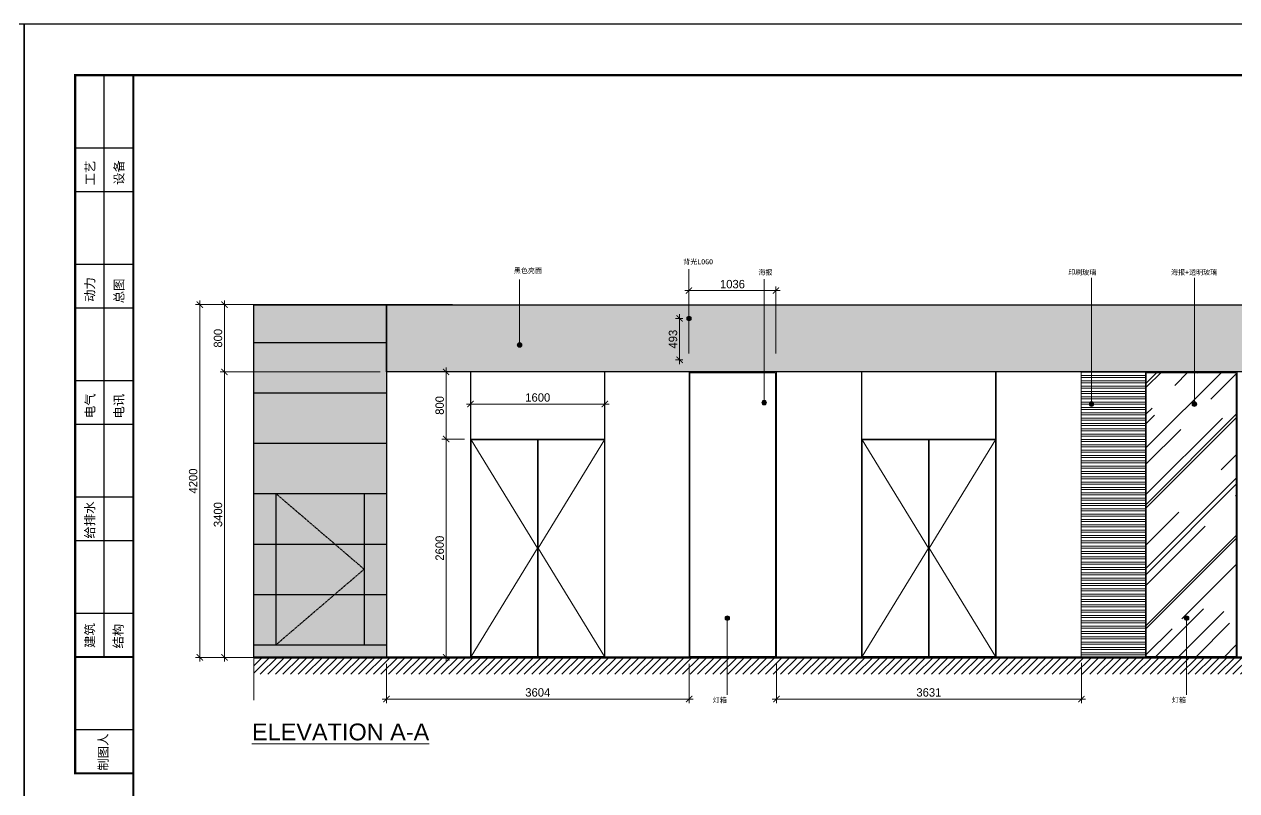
# Model space of a CAD drawing. Header units: millimetres. Extents: x 346472 to 732256, y -34068 to -15883.
# Drawn here: x 706537 to 720978, y -25010 to -15883 of the extents above; entities that cross this region are included whole.
import ezdxf

# ---------------------------------------------------------------- set-up
doc = ezdxf.new("R2010")
doc.units = ezdxf.units.MM
doc.header["$LTSCALE"] = 7
doc.header["$XCLIPFRAME"] = 0
doc.header["$PDMODE"] = 3
doc.linetypes.add('CENTER', pattern=[2, 1.25, -0.25, 0.25, -0.25])
doc.layers.get('0').update_dxf_attribs({"lineweight": 0})
for name, color, linetype in [('1', 1, 'Continuous'), ('8', 8, 'Continuous'), ('mdf panels', 7, 'Continuous'), ('图框', 9, 'Continuous')]:
    doc.layers.add(name, color=color, linetype=linetype)
for name, color, linetype, lineweight in [('3', 3, 'Continuous', 0), ('EA7 furniture', 7, 'Continuous', 5), ('PLAN', 1, 'Continuous', 0), ('QUOTE', 251, 'Continuous', 5), ('SECTION', 7, 'Continuous', 5)]:
    doc.layers.add(name, color=color, linetype=linetype, lineweight=lineweight)
doc.styles.get("Standard").update_dxf_attribs({"font": 'STKaiti.ttf'})
doc.styles.add('style1', font='')
doc.styles.add('图签-黑体', font='')
doc.styles.get('style1').set_extended_font_data('Century Gothic')
doc.styles.get('图签-黑体').set_extended_font_data('SimHei')
doc.dimstyles.new('1-50', dxfattribs={"dimscale": 50, "dimtxt": 2, "dimasz": 1.5, "dimexe": 1, "dimexo": 1.5, "dimgap": 0.5, "dimtad": 1, "dimdec": 0, "dimzin": 0, "dimdsep": 46, "dimtxsty": 'style1', "dimblk": 'ARCHTICK', "dimcen": 0, "dimdle": 1, "dimclrd": 256, "dimclre": 256, "dimclrt": 30, "dimadec": 0, "dimazin": 0, "dimtfac": 100, "dimtdec": 0, "dimtix": 1, "dimtmove": 2, "dimatfit": 3, "dimldrblk": 'arrow', "dimfxl": 250, "dimtolj": 1, "dimtzin": 0, "dimlwd": -1, "dimlwe": -1, "dimarcsym": 2})
picture_1 = doc.add_image_def('image1.jpg', size_in_pixel=(1503, 2000))

# ---------------------------------------------------------------- blocks, each defined once
blk = doc.blocks.new('EA7')
h = blk.add_hatch(color=255)
h.dxf.hatch_style = 1
h.paths.add_polyline_path([(3949, -3278), (3366, -3278), (3366, -2971), (3949, -2971, 1.076929), (3949, -2860), (3326, -2860, 0.408863), (3245, -2943), (3245, -3723, 0.419585), (3329, -3806), (3949, -3806, 1.074172), (3949, -3696), (3366, -3696), (3366, -3388), (3949, -3388, 1.074172)])
h.paths.add_polyline_path([(4638, -2886, 0.698099), (4525, -2886), (4124, -3742, 0.994612), (4223, -3784), (4361, -3489), (4802, -3489), (4941, -3787, 1.005813), (5037, -3738)])
h.paths.add_polyline_path([(4403, -3400), (4583, -3001), (4763, -3400)], flags=16)
h.paths.add_polyline_path([(5967, -2856), (5126, -2856), (5090, -2936), (5932, -2936)])
h.paths.add_polyline_path([(5904, -2999), (5062, -2999), (5026, -3081), (5867, -3081)])
h.paths.add_polyline_path([(5840, -3142), (5528, -3142), (5489, -3229), (5801, -3229)])
h.paths.add_polyline_path([(5775, -3289), (5463, -3289), (5425, -3374), (5737, -3374)])
h.paths.add_polyline_path([(5709, -3435), (5397, -3435), (5359, -3520), (5672, -3520)])
h.paths.add_polyline_path([(5642, -3586), (5330, -3586), (5294, -3666), (5606, -3666)])
h.paths.add_polyline_path([(5579, -3727), (5267, -3727), (5231, -3807), (5543, -3807)])
h = blk.add_hatch(color=255)
h.dxf.hatch_style = 1
h.paths.add_polyline_path([(4177, -3961, 0.414785), (4107, -3909), (4028, -3909), (4028, -3918), (4047, -3918), (4047, -4140), (4027, -4140), (4027, -4149), (4108, -4149), (4108, -4140), (4079, -4140), (4079, -4026), (4100, -4026, -0.436227), (4140, -4066), (4140, -4095, 0.435886), (4192, -4149), (4277, -4149), (4277, -4140), (4260, -4140), (4260, -3918), (4279, -3918), (4279, -3909), (4208, -3909), (4208, -3918), (4228, -3918), (4228, -4140), (4194, -4140, -0.39812), (4172, -4119), (4172, -4067, 0.354296), (4139, -4022, 0.346035)])
h.paths.add_polyline_path([(4126, -4006, -0.188397), (4099, -4017), (4079, -4017), (4079, -3918), (4093, -3918, -0.424845), (4141, -3960, -0.24896)], flags=16)
h.paths.add_polyline_path([(4481, -3969, 0.301998), (4389, -3903, 0.337392), (4291, -3986, 0.177292), (4303, -4096, 0.304174), (4389, -4154, 0.376805), (4490, -4068, 0.158592)])
h.paths.add_polyline_path([(4330, -3995, -0.155611), (4352, -3930, -0.231021), (4391, -3912, -0.318137), (4439, -3946, -0.127142), (4453, -4018, -0.089893), (4442, -4113, -0.324623), (4389, -4144, -0.223203), (4348, -4126, -0.13857), (4330, -4072, -0.058271)], flags=16)
h.paths.add_polyline_path([(4006, -3969, 0.301998), (3914, -3903, 0.337392), (3816, -3986, 0.177292), (3828, -4096, 0.304174), (3914, -4154, 0.376805), (4015, -4068, 0.158592)])
h.paths.add_polyline_path([(3855, -3995, -0.155611), (3877, -3930, -0.231021), (3916, -3912, -0.318137), (3964, -3946, -0.127142), (3977, -4018, -0.089893), (3967, -4113, -0.324623), (3913, -4144, -0.223203), (3873, -4126, -0.13857), (3855, -4072, -0.058271)], flags=16)
h.paths.add_polyline_path([(3778, -4028, 0.179925), (3796, -3971, 0.189085), (3778, -3931, 0.183312), (3726, -3909), (3590, -3909), (3527, -4088), (3462, -3909), (3412, -3908), (3412, -3918), (3432, -3918), (3432, -4140), (3412, -4140), (3412, -4149), (3461, -4149), (3461, -4140), (3440, -4140), (3440, -3949), (3517, -4149), (3590, -3941), (3590, -4140), (3570, -4140), (3570, -4149), (3715, -4149), (3715, -4140), (3697, -4140), (3697, -4050), (3732, -4050, 0.210644)])
h.paths.add_polyline_path([(3717, -4041), (3697, -4041), (3697, -3918, -0.16472), (3742, -3929, -0.24035), (3761, -3965, -0.156146), (3752, -4020, -0.253003)], flags=16)
h.paths.add_polyline_path([(3665, -4140), (3621, -4140), (3621, -3918), (3665, -3918)], flags=16)
h.paths.add_polyline_path([(3290, -4032), (3302, -4032, -0.416446), (3340, -4068), (3349, -4068), (3349, -3985), (3340, -3985, -0.405814), (3304, -4022), (3290, -4022), (3290, -3918), (3335, -3918, -0.301884), (3383, -3943, -0.131974), (3390, -3975), (3398, -3975), (3398, -3909), (3239, -3909), (3239, -3918), (3258, -3918), (3258, -4140), (3239, -4140), (3239, -4149), (3258, -4149), (3398, -4149), (3398, -4076), (3390, -4076), (3389, -4102, -0.320604), (3336, -4140), (3290, -4140)])
h = blk.add_hatch(color=255)
h.dxf.hatch_style = 1
h.paths.add_polyline_path([(4961, -3909), (4839, -3909), (4814, -3938), (4943, -3938, 0.315299)])
h.paths.add_polyline_path([(4749, -3909), (4676, -3909, 0.13828), (4667, -3938), (4740, -3938), (4744, -3933), (4770, -3933, 0.341063)])
h.paths.add_polyline_path([(4583, -3909), (4466, -3909, 0.315299), (4483, -3938), (4608, -3938)])
h.paths.add_polyline_path([(4618, -3951), (4498, -3951, 0.315299), (4516, -3980), (4644, -3980)])
h.paths.add_polyline_path([(4891, -3992), (4769, -3992), (4758, -4005), (4748, -3992), (4666, -3992), (4665, -4005), (4654, -3992), (4533, -3992, 0.315299), (4550, -4022), (4874, -4022, 0.315299)])
h.paths.add_polyline_path([(4735, -3951), (4668, -3951), (4666, -3980), (4744, -3980)])
h.paths.add_polyline_path([(4926, -3951), (4805, -3951), (4779, -3980), (4908, -3980, 0.315299)])
h.paths.add_polyline_path([(4855, -4034), (4567, -4034, 0.315299), (4585, -4063), (4644, -4063, -0.454575), (4694, -4048), (4695, -4043), (4697, -4043), (4697, -4063), (4734, -4063), (4742, -4041), (4750, -4063), (4837, -4063, 0.315299)])
h.paths.add_polyline_path([(4819, -4076), (4754, -4076), (4765, -4106), (4801, -4106, 0.315299)])
h.paths.add_polyline_path([(4742, -4076), (4733, -4076), (4727, -4095), (4749, -4095)])
h.paths.add_polyline_path([(4750, -4098), (4726, -4098), (4723, -4106), (4753, -4106)])
h.paths.add_polyline_path([(4729, -4076), (4652, -4076, 0.136315), (4656, -4106), (4691, -4106), (4691, -4095), (4682, -4095), (4682, -4091), (4708, -4091), (4708, -4095), (4700, -4095), (4700, -4106), (4719, -4106)])
h.paths.add_polyline_path([(4640, -4076), (4604, -4076, 0.315299), (4622, -4106), (4643, -4106, -0.176582)])
h.paths.add_polyline_path([(4654, -4063), (4694, -4063, 0.800273)], flags=17)
h.paths.add_polyline_path([(4686, -4119), (4662, -4119, 0.417396)], flags=17)
h.paths.add_polyline_path([(4784, -4119), (4770, -4119), (4771, -4123), (4779, -4123), (4779, -4126), (4748, -4126), (4748, -4123), (4759, -4123), (4758, -4119), (4718, -4119), (4717, -4123), (4725, -4123), (4725, -4126), (4708, -4126), (4708, -4123), (4713, -4123), (4714, -4119), (4700, -4119), (4700, -4126), (4698, -4126), (4694, -4120, -0.456205), (4652, -4119), (4639, -4119, 0.315299), (4656, -4149), (4767, -4149, 0.315299)])
h = blk.add_hatch(color=255)
h.dxf.hatch_style = 1
h.paths.add_polyline_path([(5933, -3918), (5952, -3918), (5952, -3909), (5830, -3909), (5830, -3918), (5849, -3918), (5849, -4080), (5737, -3909), (5684, -3909), (5684, -3918), (5703, -3918), (5703, -4140), (5672, -4140), (5589, -3897), (5503, -4140), (5515, -4140), (5538, -4072), (5614, -4072), (5636, -4140), (5607, -4140), (5607, -4149), (5731, -4149), (5731, -4140), (5711, -4140), (5711, -3931), (5857, -4154), (5857, -3918), (5902, -3918), (5902, -4140), (5883, -4140), (5883, -4149), (5952, -4149), (5952, -4140), (5933, -4140)])
h.paths.add_polyline_path([(5611, -4063), (5542, -4063), (5577, -3961)], flags=16)
h.paths.add_polyline_path([(5473, -3918), (5491, -3918), (5491, -3909), (5442, -3909), (5379, -4089), (5313, -3909), (5265, -3909), (5265, -3918), (5283, -3918), (5283, -4140), (5248, -4140, -0.39812), (5227, -4119), (5227, -4067, 0.354296), (5193, -4022, 0.346035), (5231, -3961, 0.414785), (5161, -3909), (5083, -3909), (5083, -3918), (5133, -3918), (5147, -3918, -0.424845), (5196, -3960, -0.24896), (5180, -4006, -0.188397), (5154, -4017), (5133, -4017), (5133, -3918), (5102, -3918), (5102, -4140), (5065, -4140), (4982, -3898), (4897, -4140), (4881, -4140), (4881, -4149), (4928, -4149), (4928, -4140), (4909, -4140), (4932, -4072), (5007, -4072), (5029, -4140), (5001, -4140), (5001, -4149), (5162, -4149), (5162, -4140), (5133, -4140), (5133, -4026), (5155, -4026, -0.436227), (5194, -4066), (5194, -4095, 0.435886), (5246, -4149), (5314, -4149), (5314, -4140), (5292, -4140), (5292, -3947), (5370, -4149), (5440, -3941), (5440, -4140), (5423, -4140), (5423, -4149), (5535, -4149), (5535, -4140), (5473, -4140)])
h.paths.add_polyline_path([(5004, -4063), (4935, -4063), (4970, -3961)], flags=16)
blk = doc.blocks.new('EA7 LOGO')
at = {"layer": '1', "color": 4, "xscale": 0.3880245985866126, "yscale": 0.3880245985866126, "zscale": 0.3880245985866126}
blk.add_blockref('EA7', (17250, -2916), dxfattribs=at)
blk = doc.blocks.new('_ArchTick')
at = {"color": 0, "linetype": 'ByBlock', "const_width": 0.15}
blk.add_lwpolyline([(-0.5, -0.5), (0.5, 0.5)], dxfattribs=at)
blk = doc.blocks.new('*D17')
at = {"layer": 'Defpoints', "color": 0, "lineweight": 5, "transparency": 16777216}
for p in [(710851, -20022, 0), (708922, -23422), (710851, -23422, 0)]:
    blk.add_point(p, dxfattribs=at)
at = {"layer": 'QUOTE', "transparency": 16777216}
for p, q in [((710776, -20022), (708872, -20022)), ((708922, -19972), (708922, -23472)), ((710776, -23422), (708872, -23422))]:
    blk.add_line(p, q, dxfattribs=at)
at = {"layer": 'QUOTE', "transparency": 16777216, "xscale": 75, "yscale": 75, "zscale": 75}
for p, rotation in [((708922, -20022), 90), ((708922, -23422), 270)]:
    blk.add_blockref('_ArchTick', p, dxfattribs=dict(at, rotation=rotation))
at = {"layer": 'QUOTE', "color": 30, "transparency": 16777216, "insert": (708845, -21722), "char_height": 100, "attachment_point": 5, "rotation": 90, "style": 'style1'}
blk.add_mtext('\\A1;3400', dxfattribs=at)
blk = doc.blocks.new('arrow')
at = {"layer": 'PLAN', "ltscale": 100}
blk.add_hatch(color=256, dxfattribs=at).paths.add_polyline_path([(61.55, 175.68), (61.09, 174.57), (63.52, 176.48), (60.44, 176.14)])
for p, q in [((63.52, 176.48), (60.44, 176.14)), ((61.55, 175.68), (60.44, 176.14)), ((61.09, 174.57), (63.52, 176.48)), ((61.55, 175.68), (61.09, 174.57))]:
    blk.add_line(p, q, dxfattribs=at)
blk = doc.blocks.new('*D18')
at = {"layer": 'Defpoints', "color": 0, "lineweight": 5, "transparency": 16777216}
for p in [(708922, -19222), (710851, -19222, 0), (710851, -20022, 0)]:
    blk.add_point(p, dxfattribs=at)
at = {"layer": 'QUOTE', "transparency": 16777216}
for p, q in [((708922, -20072), (708922, -19172)), ((710776, -19222), (708872, -19222)), ((710776, -20022), (708872, -20022))]:
    blk.add_line(p, q, dxfattribs=at)
at = {"layer": 'QUOTE', "transparency": 16777216, "xscale": 75, "yscale": 75, "zscale": 75}
for p, rotation in [((708922, -19222), 90), ((708922, -20022), 270)]:
    blk.add_blockref('_ArchTick', p, dxfattribs=dict(at, rotation=rotation))
at = {"layer": 'QUOTE', "color": 30, "transparency": 16777216, "insert": (708845, -19622), "char_height": 100, "attachment_point": 5, "rotation": 90, "style": 'style1'}
blk.add_mtext('\\A1;800', dxfattribs=at)
blk = doc.blocks.new('*D19')
at = {"layer": 'Defpoints', "color": 0, "lineweight": 5, "transparency": 16777216}
for p in [(715490, -19055), (714454, -19879), (715490, -19879)]:
    blk.add_point(p, dxfattribs=at)
at = {"layer": 'QUOTE', "transparency": 16777216}
for p, q in [((714404, -19055), (715540, -19055)), ((714454, -19804), (714454, -19005)), ((715490, -19804), (715490, -19005))]:
    blk.add_line(p, q, dxfattribs=at)
at = {"layer": 'QUOTE', "transparency": 16777216, "xscale": 75, "yscale": 75, "zscale": 75, "rotation": 180}
blk.add_blockref('_ArchTick', (714454, -19055), dxfattribs=at)
at = {"layer": 'QUOTE', "transparency": 16777216, "xscale": 75, "yscale": 75, "zscale": 75}
blk.add_blockref('_ArchTick', (715490, -19055), dxfattribs=at)
at = {"layer": 'QUOTE', "color": 30, "transparency": 16777216, "insert": (714972, -18978), "char_height": 100, "attachment_point": 5, "style": 'style1'}
blk.add_mtext('\\A1;1036', dxfattribs=at)
blk = doc.blocks.new('*D20')
at = {"layer": 'Defpoints', "color": 0, "lineweight": 5, "transparency": 16777216}
for p in [(714342, -19386), (714454, -19386), (714454, -19879)]:
    blk.add_point(p, dxfattribs=at)
at = {"layer": 'QUOTE', "transparency": 16777216}
for p, q in [((714342, -19929), (714342, -19336)), ((714379, -19386), (714292, -19386)), ((714379, -19879), (714292, -19879))]:
    blk.add_line(p, q, dxfattribs=at)
at = {"layer": 'QUOTE', "transparency": 16777216, "xscale": 75, "yscale": 75, "zscale": 75}
for p, rotation in [((714342, -19386), 90), ((714342, -19879), 270)]:
    blk.add_blockref('_ArchTick', p, dxfattribs=dict(at, rotation=rotation))
at = {"layer": 'QUOTE', "color": 30, "transparency": 16777216, "insert": (714264, -19633), "char_height": 100, "attachment_point": 5, "rotation": 90, "style": 'style1'}
blk.add_mtext('\\A1;493', dxfattribs=at)
blk = doc.blocks.new('*D21')
at = {"layer": 'Defpoints', "color": 0, "lineweight": 5, "transparency": 16777216}
for p in [(708627, -19222), (711711, -19222), (711711, -23422)]:
    blk.add_point(p, dxfattribs=at)
at = {"layer": 'QUOTE', "transparency": 16777216}
for p, q in [((708627, -23472), (708627, -19172)), ((711636, -19222), (708577, -19222)), ((711636, -23422), (708577, -23422))]:
    blk.add_line(p, q, dxfattribs=at)
at = {"layer": 'QUOTE', "transparency": 16777216, "xscale": 75, "yscale": 75, "zscale": 75}
for p, rotation in [((708627, -19222), 90), ((708627, -23422), 270)]:
    blk.add_blockref('_ArchTick', p, dxfattribs=dict(at, rotation=rotation))
at = {"layer": 'QUOTE', "color": 30, "transparency": 16777216, "insert": (708549, -21322), "char_height": 100, "attachment_point": 5, "rotation": 90, "style": 'style1'}
blk.add_mtext('\\A1;4200', dxfattribs=at)
blk = doc.blocks.new('*D22')
at = {"layer": 'Defpoints', "color": 0, "lineweight": 5, "transparency": 16777216}
for p in [(710851, -23422, 0), (714455, -23422), (714455, -23918)]:
    blk.add_point(p, dxfattribs=at)
at = {"layer": 'QUOTE', "transparency": 16777216}
for p, q in [((710851, -23497), (710851, -23968)), ((714455, -23497), (714455, -23968)), ((710801, -23918), (714505, -23918))]:
    blk.add_line(p, q, dxfattribs=at)
at = {"layer": 'QUOTE', "transparency": 16777216, "xscale": 75, "yscale": 75, "zscale": 75, "rotation": 180}
blk.add_blockref('_ArchTick', (710851, -23918), dxfattribs=at)
at = {"layer": 'QUOTE', "transparency": 16777216, "xscale": 75, "yscale": 75, "zscale": 75}
blk.add_blockref('_ArchTick', (714455, -23918), dxfattribs=at)
at = {"layer": 'QUOTE', "color": 30, "transparency": 16777216, "insert": (712653, -23840), "char_height": 100, "attachment_point": 5, "style": 'style1'}
blk.add_mtext('\\A1;3604', dxfattribs=at)
blk = doc.blocks.new('*D23')
at = {"layer": 'Defpoints', "color": 0, "lineweight": 5, "transparency": 16777216}
for p in [(715496, -23414, 0), (719127, -23412, -1), (719127, -23918)]:
    blk.add_point(p, dxfattribs=at)
at = {"layer": 'QUOTE', "transparency": 16777216}
for p, q in [((715496, -23489), (715496, -23968)), ((719127, -23487), (719127, -23968)), ((715446, -23918), (719177, -23918))]:
    blk.add_line(p, q, dxfattribs=at)
at = {"layer": 'QUOTE', "transparency": 16777216, "xscale": 75, "yscale": 75, "zscale": 75, "rotation": 180}
blk.add_blockref('_ArchTick', (715496, -23918), dxfattribs=at)
at = {"layer": 'QUOTE', "transparency": 16777216, "xscale": 75, "yscale": 75, "zscale": 75}
blk.add_blockref('_ArchTick', (719127, -23918), dxfattribs=at)
at = {"layer": 'QUOTE', "color": 30, "transparency": 16777216, "insert": (717311, -23840), "char_height": 100, "attachment_point": 5, "style": 'style1'}
blk.add_mtext('\\A1;3631', dxfattribs=at)
blk = doc.blocks.new('*D173')
at = {"layer": 'Defpoints', "color": 0, "lineweight": 5, "transparency": 16777216}
for p in [(711562, -20822), (711857, -20822, 2), (711853, -23422, 2)]:
    blk.add_point(p, dxfattribs=at)
at = {"layer": 'QUOTE', "transparency": 16777216}
for p, q in [((711562, -23472), (711562, -20772)), ((711782, -20822), (711512, -20822)), ((711778, -23422), (711512, -23422))]:
    blk.add_line(p, q, dxfattribs=at)
at = {"layer": 'QUOTE', "transparency": 16777216, "xscale": 75, "yscale": 75, "zscale": 75}
for p, rotation in [((711562, -20822), 90), ((711562, -23422), 270)]:
    blk.add_blockref('_ArchTick', p, dxfattribs=dict(at, rotation=rotation))
at = {"layer": 'QUOTE', "color": 30, "transparency": 16777216, "insert": (711485, -22122), "char_height": 100, "attachment_point": 5, "rotation": 90, "style": 'style1'}
blk.add_mtext('\\A1;2600', dxfattribs=at)
blk = doc.blocks.new('*D174')
at = {"layer": 'Defpoints', "color": 0, "lineweight": 5, "transparency": 16777216}
for p in [(711562, -20022), (711857, -20022, 2), (711857, -20822, 2)]:
    blk.add_point(p, dxfattribs=at)
at = {"layer": 'QUOTE', "transparency": 16777216}
for p, q in [((711782, -20022), (711512, -20022)), ((711562, -20872), (711562, -19972)), ((711782, -20822), (711512, -20822))]:
    blk.add_line(p, q, dxfattribs=at)
at = {"layer": 'QUOTE', "transparency": 16777216, "xscale": 75, "yscale": 75, "zscale": 75}
for p, rotation in [((711562, -20022), 90), ((711562, -20822), 270)]:
    blk.add_blockref('_ArchTick', p, dxfattribs=dict(at, rotation=rotation))
at = {"layer": 'QUOTE', "color": 30, "transparency": 16777216, "insert": (711485, -20422), "char_height": 100, "attachment_point": 5, "rotation": 90, "style": 'style1'}
blk.add_mtext('\\A1;800', dxfattribs=at)
blk = doc.blocks.new('*D175')
at = {"layer": 'Defpoints', "color": 0, "lineweight": 5, "transparency": 16777216}
for p in [(711853, -20022, 2), (713453, -20022, 2), (713453, -20405)]:
    blk.add_point(p, dxfattribs=at)
at = {"layer": 'QUOTE', "transparency": 16777216}
for p, q in [((711853, -20097), (711853, -20455)), ((713453, -20097), (713453, -20455)), ((711803, -20405), (713503, -20405))]:
    blk.add_line(p, q, dxfattribs=at)
at = {"layer": 'QUOTE', "transparency": 16777216, "xscale": 75, "yscale": 75, "zscale": 75, "rotation": 180}
blk.add_blockref('_ArchTick', (711853, -20405), dxfattribs=at)
at = {"layer": 'QUOTE', "transparency": 16777216, "xscale": 75, "yscale": 75, "zscale": 75}
blk.add_blockref('_ArchTick', (713453, -20405), dxfattribs=at)
at = {"layer": 'QUOTE', "color": 30, "transparency": 16777216, "insert": (712653, -20328), "char_height": 100, "attachment_point": 5, "style": 'style1'}
blk.add_mtext('\\A1;1600', dxfattribs=at)

msp = doc.modelspace()

# ---------------------------------------------------------------- hatches: boundary and pattern name
h = msp.add_hatch(color=256)
h.dxf.hatch_style = 1
edge = h.paths.add_edge_path()
edge.add_arc((714910.9, -22955.4), 27.3, 0, 360)
h = msp.add_hatch(color=256)
h.dxf.hatch_style = 1
edge = h.paths.add_edge_path()
edge.add_arc((720380.4, -22955.4), 27.3, 0, 360)
at = {"layer": '1'}
h = msp.add_hatch(color=254, dxfattribs=at)
h.dxf.hatch_style = 1
h.paths.add_polyline_path([(709270.5, -19222.4), (710850.5, -19222.4), (710850.5, -23422.4), (709270.5, -23422.4)])
h = msp.add_hatch(color=250, dxfattribs=at)
h.dxf.hatch_style = 1
h.paths.add_polyline_path([(710850.5, -19222.4), (721636.5, -19222.4), (721636.5, -20022.4), (710850.5, -20022.4)])
h = msp.add_hatch(dxfattribs=at)
h.set_pattern_fill('ANSI31', color=254, scale=20, style=0)
h.set_pattern_definition([(45, (587787.524, 2451.87), (-44.90128, 44.90128), [])])
h.paths.add_polyline_path([(724585.8, -23622.4), (724585.8, -23422.4), (709270.5, -23422.4), (709270.5, -23622.4)])
at = {"layer": 'SECTION'}
h = msp.add_hatch(color=256, dxfattribs=at)
h.dxf.hatch_style = 1
edge = h.paths.add_edge_path()
edge.add_arc((714454, -19386.2), 27.3, 0, 360)
h = msp.add_hatch(color=256, dxfattribs=at)
h.dxf.hatch_style = 1
edge = h.paths.add_edge_path()
edge.add_arc((712436.6, -19701.9), 27.3, 0, 360)
at = {"layer": 'SECTION', "linetype": 'ByBlock'}
h = msp.add_hatch(dxfattribs=at)
h.set_pattern_fill('STEEL', color=8, scale=20, angle=315)
h.set_pattern_definition([(0, (602976.455, -33868.29), (2e-14, 63.5), []), (0, (602998.905, -33845.84), (2e-14, 63.5), [])])
h.paths.add_polyline_path([(719890.5, -20022.4), (719126.8, -20022.4), (719126.8, -23422.4), (719890.5, -23422.4)])
at = {"layer": 'SECTION'}
h = msp.add_hatch(dxfattribs=at)
h.set_pattern_fill('AR-RROOF', color=4, scale=20, angle=45)
h.set_pattern_definition([(45, (603074.5, -24958.6), (431.0523, 1149.4728), [7620, -1016, 2540, -508]), (45, (603372.6, -24301.26), (-836.96, 118.5394), [1524, -167.64, 3048, -381]), (45, (602948.76, -24473.7), (1627.2224, 2108.5641), [4064, -711.2, 2032, -508])])
h.paths.add_polyline_path([(720972.9, -20022.4), (719900.5, -20022.4), (719900.5, -23422.4), (720972.9, -23422.4)])
h = msp.add_hatch(color=256, dxfattribs=at)
h.dxf.hatch_style = 1
edge = h.paths.add_edge_path()
edge.add_arc((715349.6, -20388.9), 27.3, 0, 360)
h = msp.add_hatch(color=256, dxfattribs=at)
h.dxf.hatch_style = 1
edge = h.paths.add_edge_path()
edge.add_arc((719248.6, -20406.2), 27.3, 0, 360)
h = msp.add_hatch(color=256, dxfattribs=at)
h.dxf.hatch_style = 1
edge = h.paths.add_edge_path()
edge.add_arc((720473.8, -20406.2), 27.3, 0, 360)

# ---------------------------------------------------------------- linework, layer by layer
at = {"lineweight": 5}
for p, q in [((714910.3, -22965.6, 2.3), (714910.3, -23867.3, 2.3)), ((720379.9, -22965.6, 2.3), (720379.9, -23867.3, 2.3))]:
    msp.add_line(p, q, dxfattribs=at)
for centre in [(714910.9, -22955.4, 2.3), (720380.4, -22955.4, 2.3)]:
    msp.add_circle(centre, 27.3)
at = {"layer": '1', "color": 0, "elevation": 2.4}
msp.add_lwpolyline([(709270.5, -19222.4), (710850.5, -19222.4), (710850.5, -23422.4), (709270.5, -23422.4)], close=True, dxfattribs=at)
for points in [[(710850.5, -19222.4), (721636.5, -19222.4), (721636.5, -20022.4), (710850.5, -20022.4), (710850.5, -19222.4)], [(709535.5, -23272.4), (709535.5, -21472.4), (710585.5, -21472.4), (710585.5, -23272.4)], [(709270.5, -23272.4), (710850.5, -23272.4)]]:
    msp.add_lwpolyline(points, dxfattribs=at)
at = {"layer": '1', "color": 0, "linetype": 'CENTER', "elevation": 2.4}
msp.add_lwpolyline([(709535.5, -21472.4), (710585.5, -22372.4), (709535.5, -23272.4)], dxfattribs=at)
at = {"layer": '3', "color": 0, "lineweight": 200, "ltscale": 2}
msp.add_line((709270.5, -23422.4, 2.4), (724585.8, -23422.4, 2.4), dxfattribs=at)
at = {"layer": '8', "elevation": 2.4}
for points in [[(709270.5, -19672.4), (710850.5, -19672.4)], [(709270.5, -20272.4), (710850.5, -20272.4)], [(709270.5, -20872.4), (710850.5, -20872.4)], [(709270.5, -21472.4), (710850.5, -21472.4)], [(709270.5, -22072.4), (710850.5, -22072.4)], [(709270.5, -22672.4), (710850.5, -22672.4)]]:
    msp.add_lwpolyline(points, dxfattribs=at)
at = {"layer": 'SECTION', "lineweight": 5}
for p, q in [((714453.3, -19380.2, 2.3), (714453.3, -18800.8, 2.3)), ((715348.9, -20383), (715348.9, -18917.2)), ((719247.8, -20400.2), (719247.8, -18902.8)), ((720473.1, -20400.2), (720473.1, -18902.8)), ((712435.9, -19695.9), (712435.9, -18921))]:
    msp.add_line(p, q, dxfattribs=at)
at = {"layer": 'SECTION'}
for p, q in [((709270.5, -19222.4, 2.4), (709270.5, -23931.6, 2.4)), ((714454.5, -23422.4, 2.3), (714454.5, -20022.4, 2.3)), ((715494.5, -23422.4, 2.3), (715494.5, -20022.4, 2.3)), ((719126.8, -23422.4, 1.3), (719126.8, -20022.4, 1.3))]:
    msp.add_line(p, q, dxfattribs=at)
at = {"layer": 'SECTION', "color": 4}
for points, elevation in [([(711852.5, -20022.4), (710850.5, -20022.4), (710850.5, -23422.4), (711852.5, -23422.4)], 2.3), ([(713448.5, -20022.4), (711856.5, -20022.4), (711856.5, -20822.4), (713448.5, -20822.4)], 2.3), ([(713452.5, -20022.4), (714454.5, -20022.4), (714454.5, -23422.4), (713452.5, -23422.4)], 2.3), ([(716510.6, -20022.4), (715494.5, -20022.4), (715494.5, -23422.4), (716510.6, -23422.4)], 1.8), ([(718106.6, -20022.4), (716514.6, -20022.4), (716514.6, -20822.4), (718106.6, -20822.4)], 1.8), ([(718110.6, -20022.4), (719126.8, -20022.4), (719126.8, -23422.4), (718110.6, -23422.4)], 1.8), ([(712648.5, -20832.4), (711858.5, -20832.4), (711858.5, -23412.4), (712648.5, -23412.4)], 2.4), ([(712656.5, -20832.4), (713446.5, -20832.4), (713446.5, -23412.4), (712656.5, -23412.4)], 2.4), ([(717306.6, -20832.4), (716516.6, -20832.4), (716516.6, -23412.4), (717306.6, -23412.4)], 1.8), ([(717314.6, -20832.4), (718104.6, -20832.4), (718104.6, -23412.4), (717314.6, -23412.4)], 1.8)]:
    msp.add_lwpolyline(points, close=True, dxfattribs=dict(at, elevation=elevation))
at = {"layer": 'SECTION'}
for points, elevation in [([(714454.5, -20022.4), (715494.5, -20022.4), (715494.5, -23422.4), (714454.5, -23422.4)], 2.3), ([(714464.5, -20032.4), (715484.5, -20032.4), (715484.5, -23412.4), (714464.5, -23412.4)], 2.3), ([(719890.5, -20022.4), (720982.9, -20022.4), (720982.9, -23422.4), (719890.5, -23422.4)], 1.5), ([(719900.5, -20032.4), (720972.9, -20032.4), (720972.9, -23412.4), (719900.5, -23412.4)], 1.5)]:
    msp.add_lwpolyline(points, close=True, dxfattribs=dict(at, elevation=elevation))
at = {"layer": 'SECTION', "color": 4}
for points, elevation in [([(711858.5, -20832.4), (712648.5, -22122.4), (711858.5, -23412.4)], 2.4), ([(713446.5, -20832.4), (712656.5, -22122.4), (713446.5, -23412.4)], 2.4), ([(716516.6, -20832.4), (717306.6, -22122.4), (716516.6, -23412.4)], 1.8), ([(718104.6, -20832.4), (717314.6, -22122.4), (718104.6, -23412.4)], 1.8)]:
    msp.add_lwpolyline(points, dxfattribs=dict(at, elevation=elevation))
at = {"layer": 'SECTION'}
for centre in [(714454, -19386.2, 2.3), (712436.6, -19701.9), (715349.6, -20388.9), (719248.6, -20406.2), (720473.8, -20406.2)]:
    msp.add_circle(centre, 27.3, dxfattribs=at)
at = {"layer": '图框', "color": 251}
for p, q in [((707489.5, -23416.8), (707489.5, -16489.1)), ((707143.2, -17355.1), (707835.9, -17355.1)), ((707143.2, -17874.7), (707835.9, -17874.7)), ((707143.2, -18740.6), (707835.9, -18740.6)), ((707143.2, -19260.2), (707835.9, -19260.2)), ((707143.2, -20126.2), (707835.9, -20126.2)), ((707143.2, -20645.7), (707835.9, -20645.7)), ((707143.2, -21511.7), (707835.9, -21511.7)), ((707143.2, -22031.3), (707835.9, -22031.3)), ((707143.2, -22897.3), (707835.9, -22897.3)), ((707143.2, -24282.8), (707835.9, -24282.8))]:
    msp.add_line(p, q, dxfattribs=at)
for points in [[(680817.9, -34068.2), (706537, -34068.2), (706537, -15882.9), (680817.9, -15882.9)], [(706537, -34068.2), (732256.1, -34068.2), (732256.1, -15882.9), (706537, -15882.9)]]:
    msp.add_lwpolyline(points, close=True, dxfattribs=at)
at = {"layer": '图框', "color": 251, "const_width": 26}
for points in [[(707143.2, -24815.4), (707143.2, -16476.1)], [(707143.2, -16489.1), (707835.9, -16489.1)], [(707143.2, -23416.8), (707835.9, -23416.8)], [(707143.2, -24802.4), (707835.9, -24802.4)]]:
    msp.add_lwpolyline(points, dxfattribs=at)
msp.add_lwpolyline([(707835.9, -16489.1), (731649.9, -16489.1), (731649.9, -33462), (707835.9, -33462)], close=True, dxfattribs=at)

# ---------------------------------------------------------------- block references
at = {"layer": '1', "xscale": 0.9837085156068559, "yscale": 0.9837085156068559, "zscale": 0.9837085156068559}
msp.add_blockref('EA7 LOGO', (696249.4, -15425.8, 2.4), dxfattribs=at)

# ---------------------------------------------------------------- texts
at = {"layer": 'EA7 furniture', "ltscale": 100, "insert": (709249.3, -24210, 2.3), "char_height": 200, "attachment_point": 1}
msp.add_mtext_dynamic_manual_height_columns('{\\f@Arial Unicode MS|b0|i0|c0|p34;\\LELEVATION A-A}', width=9677.842, gutter_width=1, heights=[0], dxfattribs=at)
at = {"layer": 'mdf panels', "lineweight": 5, "char_height": 60, "attachment_point": 7}
for insert in [(714736.7, -23967.5, 2.3), (720206.2, -23967.5, 2.3)]:
    msp.add_mtext_dynamic_manual_height_columns('{\\fSimSun|b0|i0|c134|p2;灯箱}', width=750.458, gutter_width=12.5, heights=[0], dxfattribs=dict(at, insert=insert))
at = {"layer": 'SECTION', "lineweight": 5, "char_height": 60, "attachment_point": 7}
for s, insert in [('{\\fSimSun|b0|i0|c134|p2;背光LOGO}', (714384.8, -18747.9, 2.3)), ('{\\fSimSun|b0|i0|c134|p2;黑色亮面}', (712367.5, -18853.8)), ('{\\fSimSun|b0|i0|c134|p2;海报}', (715280.4, -18873.9)), ('{\\fSimSun|b0|i0|c134|p2;印刷玻璃}', (718969.4, -18873.9)), ('{\\fSimSun|b0|i0|c134|p2;海报+透明玻璃}', (720194.6, -18873.9))]:
    msp.add_mtext_dynamic_manual_height_columns(s, width=750.458, gutter_width=12.5, heights=[0], dxfattribs=dict(at, insert=insert))
at = {"layer": '图框', "color": 251, "style": '图签-黑体'}
for s, p in [('工艺', (707375.4, -17801.9)), ('设备', (707719.6, -17796.3)), ('动力', (707371.9, -19189.6)), ('总图', (707719.6, -19205.6)), ('电气', (707375.4, -20573)), ('电讯', (707719.6, -20579.3)), ('给排水', (707371.8, -22007.6)), ('建筑', (707372.2, -23309.4)), ('结构', (707710.9, -23317.4)), ('制图人', (707531.1, -24771.5))]:
    msp.add_text(s, height=108.25, rotation=90, dxfattribs=at).set_placement(p)

# ---------------------------------------------------------------- dimensions: what is measured, and where the dimension line sits
at = {"layer": 'QUOTE'}
for base, p1, p2, picture, middle in [((715489.8, -19055.2, 2.3), (714454, -19879.5, 2.3), (715489.8, -19879.5, 2.3), '*D19', (714971.9, -18977.7, 2.3)), ((713452.5, -20405.2), (711852.5, -20022.4, 2.3), (713452.5, -20022.4, 2.3), '*D175', (712652.5, -20327.7)), ((714454.5, -23917.9, 2.3), (710850.5, -23422.4, 2.4), (714454.5, -23422.4, 2.3), '*D22', (712652.5, -23840.4, 2.3)), ((719126.8, -23917.9, 2.3), (715495.9, -23414.5, 2.3), (719126.8, -23412.4, 1.3), '*D23', (717311.4, -23840.4, 2.3))]:
    dim = msp.add_linear_dim(base=base, p1=p1, p2=p2, dimstyle='1-50', dxfattribs=at)
    dim.commit()
    dim.dimension.update_dxf_attribs({"geometry": picture, "text_midpoint": middle})
for base, p1, p2, picture, middle in [((708626.9, -19222.4, 2.3), (711711.4, -23422.4, 2.3), (711711.4, -19222.4, 2.3), '*D21', (708549.4, -21322.4, 2.3)), ((708922.4, -19222.4, 2.3), (710850.5, -20022.4, 2.4), (710850.5, -19222.4, 2.4), '*D18', (708844.9, -19622.4, 2.3)), ((714341.9, -19386.2, 2.3), (714454, -19879.5, 2.3), (714454, -19386.2, 2.3), '*D20', (714264.4, -19632.8, 2.3)), ((708922.4, -23422.4, 2.3), (710850.5, -20022.4, 2.4), (710850.5, -23422.4, 2.4), '*D17', (708844.9, -21722.4, 2.3)), ((711562.2, -20022.4), (711856.5, -20822.4, 2.3), (711856.5, -20022.4, 2.3), '*D174', (711484.7, -20422.4)), ((711562.2, -20822.4), (711852.5, -23422.4, 2.3), (711856.5, -20822.4, 2.3), '*D173', (711484.7, -22122.4))]:
    dim = msp.add_linear_dim(base=base, p1=p1, p2=p2, angle=90, dimstyle='1-50', dxfattribs=at)
    dim.commit()
    dim.dimension.update_dxf_attribs({"geometry": picture, "text_midpoint": middle})

# ---------------------------------------------------------------- pictures from other files: only their frames are drawn
at = {"layer": 'SECTION'}
image = msp.add_image(picture_1, insert=(718700.7, -23412.4, 1.5), size_in_units=(2540.1, 3380), dxfattribs=at)
image.set_boundary_path([(709.43, -0.5), (1344.01, 1999.5)])

doc.saveas('drawing.dxf')
